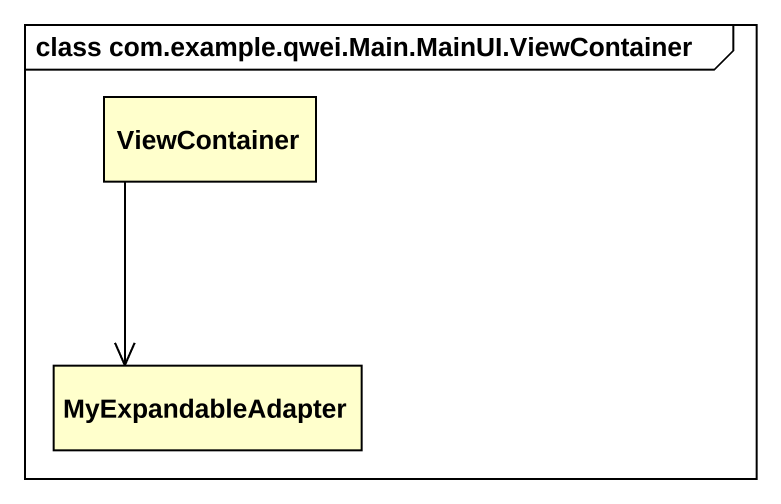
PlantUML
@startuml
mainframe class com.example.qwei.Main.MainUI.ViewContainer
hide circle
hide empty members
class ViewContainer
class MyExpandableAdapter
ViewContainer --> MyExpandableAdapter
@enduml
